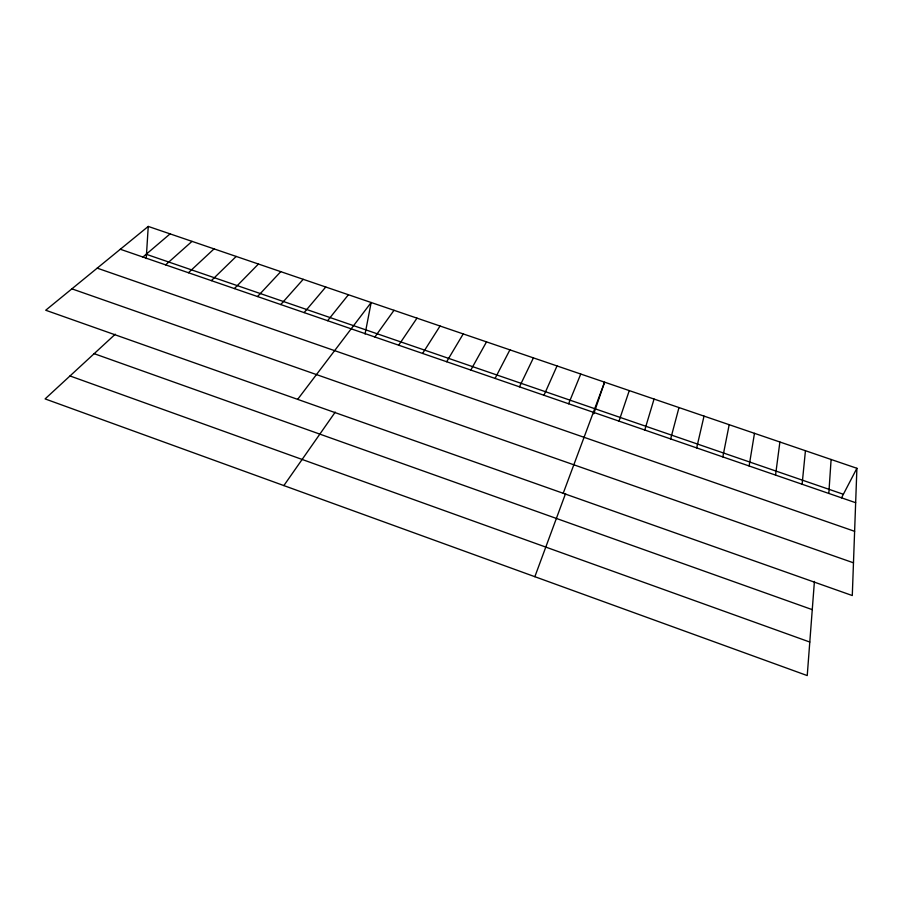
<?xml version="1.0" encoding="UTF-8"?>
<svg xmlns="http://www.w3.org/2000/svg" width="902" height="902" viewBox="0 0 902 902"><rect width="100%" height="100%" fill="white"/><g stroke="black" fill="none" stroke-linecap="round" stroke-linejoin="round"><path stroke-width="1.35" d="M856.9 468.285L852.289 595.546L45.709 310.243L148.244 226.425L856.9 468.285L841.521 497.836M146.225 258.581L148.244 226.425M828.814 493.439L831.103 459.479M814.416 581.44L807.234 675.575L45.1 398.909L115.287 334.191M802.115 484.239L805.441 450.718M775.551 475.083L779.892 442.003M749.122 465.973L754.478 433.332M365.073 334.022L371.162 302.497L297.649 399.36M722.829 456.919L729.188 424.695M696.682 447.899L704.022 416.115M670.648 438.936L678.981 407.569M644.761 430.006L654.063 399.056M618.997 421.133L629.269 390.6M593.764 413.804L604.588 382.177L563.209 493.304M534.852 576.694L565.565 493.563M568.621 403.769L580.753 374.037M543.985 395.279L557.03 365.941M519.473 386.823L533.409 357.88M495.085 378.423L509.912 349.852M470.81 370.057L486.516 341.869M446.648 361.725L463.222 333.92M422.61 353.437L440.052 326.017M398.684 345.195L416.983 318.135M283.859 485.58L335.24 412.101M374.882 336.987L394.016 310.299M327.595 320.695L348.409 294.74M304.132 312.599L325.757 287.005M280.77 304.549L303.219 279.316M257.521 296.544L280.77 271.649M234.385 288.561L258.434 264.027M211.35 280.623L236.2 256.439M188.439 272.731L214.056 248.884M165.618 264.861L192.025 241.364M142.922 257.036L170.083 233.877M146.496 254.364L843.37 494.273M120.316 249.256L855.648 502.696M97.202 268.142L854.611 531.312M71.878 288.843L853.472 562.814M94.158 353.674L812.274 609.651M69.995 375.954L809.793 642.044"/></g></svg>
